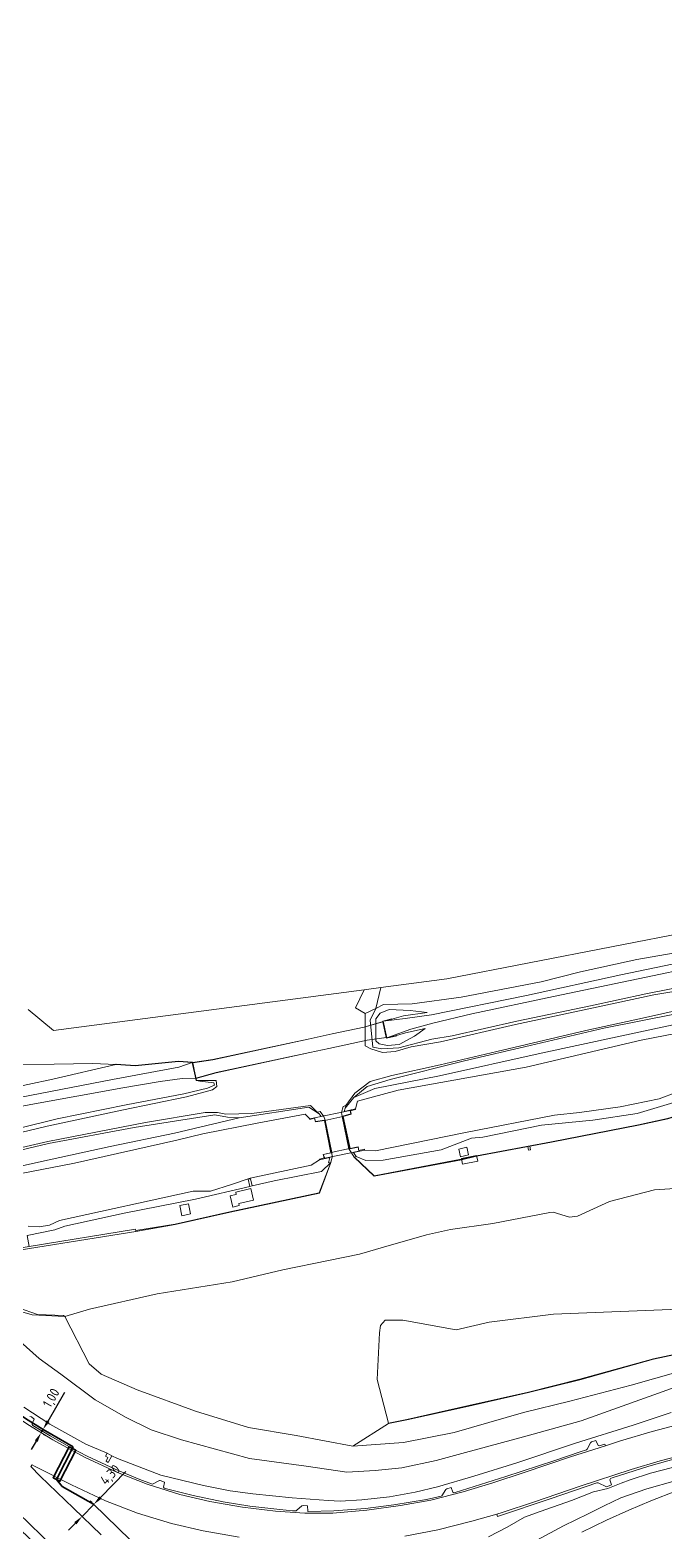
# Model space of a CAD drawing. Header units: metres. Extents: x 112942 to 118371, y 496117 to 499046.
# Drawn here: x 117711.8 to 117875.5, y 496791 to 497178.2 of the extents above; entities that cross this region are included whole.
import ezdxf

# ---------------------------------------------------------------- set-up
doc = ezdxf.new("R2010")
doc.units = ezdxf.units.M
for name, color, linetype, lineweight in [('B-WE-OG-TOPOKAART-G', 253, 'Continuous', 18), ('N-WE-KL-DATA_GLASVEZEL-G', 90, 'KL-GLASVEZEL-N', 35), ('N-WE-KL-DATA_GLASVEZEL-M', 7, 'Continuous', 18), ('N-WE-KL-DATA_GLASVEZEL_MANTELBUIS-G', 90, 'Continuous', 35)]:
    doc.layers.add(name, color=color, linetype=linetype, lineweight=lineweight)
doc.styles.add('ISO', font='isocp.shx')
doc.linetypes.add('KL-GLASVEZEL-N', pattern='A,4,-1,[101,NLCS.SHX,S=0.5,R=0,X=0,Y=0],-1,4,-1,["G",Standard,S=1,R=0,X=-0.25,Y=-0.5],-1.5', length=12.5)
doc.dimstyles.new('ISO', dxfattribs={"dimtxt": 2.5, "dimasz": 2.5, "dimexe": 1.25, "dimexo": 0.625, "dimtad": 1, "dimtxsty": 'ISO', "dimcen": 2.5, "dimadec": 0, "dimazin": 0, "dimtfac": 1, "dimtmove": 0, "dimatfit": 3, "dimfxl": 1, "dimarcsym": 0})

# ---------------------------------------------------------------- blocks, each defined once
blk = doc.blocks.new('*D7')
at = {"layer": 'Defpoints', "color": 0, "transparency": 16777216}
for p in [(117714.61, 496816.59, 7.6), (117715.12, 496817.46, 6.77), (117715.12, 496817.46)]:
    blk.add_point(p, dxfattribs=at)
at = {"layer": 'N-WE-KL-DATA_GLASVEZEL-M', "color": 0, "lineweight": -2, "transparency": 16777216}
for p, q in [((117716.39, 496819.61), (117720.76, 496827.05)), ((117714.61, 496816.59), (117715.12, 496817.46)), ((117715.15, 496816.28), (117715.69, 496815.96)), ((117715.66, 496817.14), (117716.2, 496816.82)), ((117713.35, 496814.44), (117712.08, 496812.29))]:
    blk.add_line(p, q, dxfattribs=at)
at = {"layer": 'N-WE-KL-DATA_GLASVEZEL-M', "color": 0, "transparency": 16777216}
for points in [[(117716.03, 496819.82), (117716.75, 496819.4), (117715.12, 496817.46)], [(117712.99, 496814.65), (117713.71, 496814.23), (117714.61, 496816.59)]]:
    blk.add_solid(points, dxfattribs=at)
at = {"layer": 'N-WE-KL-DATA_GLASVEZEL-M', "color": 0, "transparency": 16777216, "insert": (117717.43, 496825.45), "char_height": 2.5, "attachment_point": 5, "rotation": 59.5389, "style": 'ISO'}
blk.add_mtext('1,00', dxfattribs=at)
blk = doc.blocks.new('*D8')
at = {"layer": 'Defpoints', "color": 0, "transparency": 16777216}
for p in [(117728.19, 496798.13, 7.68), (117728.19, 496798.13), (117725.19, 496795.05, 7.65)]:
    blk.add_point(p, dxfattribs=at)
at = {"layer": 'N-WE-KL-DATA_GLASVEZEL-M', "color": 0, "lineweight": -2, "transparency": 16777216}
for p, q in [((117729.93, 496799.92), (117736.47, 496806.64)), ((117724.74, 496795.48), (117724.29, 496795.92)), ((117725.19, 496795.05), (117728.19, 496798.13)), ((117727.74, 496798.57), (117727.29, 496799)), ((117723.45, 496793.26), (117721.7, 496791.47))]:
    blk.add_line(p, q, dxfattribs=at)
at = {"layer": 'N-WE-KL-DATA_GLASVEZEL-M', "color": 0, "transparency": 16777216}
for points in [[(117729.63, 496800.21), (117730.23, 496799.63), (117728.19, 496798.13)], [(117723.15, 496793.55), (117723.74, 496792.97), (117725.19, 496795.05)]]:
    blk.add_solid(points, dxfattribs=at)
at = {"layer": 'N-WE-KL-DATA_GLASVEZEL-M', "color": 0, "transparency": 16777216, "insert": (117732.6, 496805.61), "char_height": 2.5, "attachment_point": 5, "rotation": 45.7731, "style": 'ISO'}
blk.add_mtext('4,30', dxfattribs=at)

msp = doc.modelspace()

# ---------------------------------------------------------------- linework, layer by layer
at = {"layer": 'B-WE-OG-TOPOKAART-G'}
for points, elevation in [([(117822.746, 496887.748), (117822.312, 496889.758), (117824.449, 496890.208), (117824.833, 496888.225), (117822.746, 496887.748)], -1.022), ([(117822.312, 496889.758), (117822.746, 496887.748), (117824.833, 496888.225), (117824.449, 496890.208), (117822.312, 496889.758)], -1.022), ([(117823.298, 496885.872), (117823.003, 496887.318), (117826.929, 496888.061), (117827.224, 496886.649), (117823.298, 496885.872)], -0.906), ([(117765.725, 496875.171), (117764.035, 496874.783), (117763.359, 496877.698), (117764.845, 496878.014), (117764.897, 496878.047), (117764.829, 496878.621), (117768.695, 496879.572), (117769.388, 496876.591), (117765.583, 496875.723), (117765.725, 496875.171)], -1.039), ([(117763.359, 496877.698), (117764.035, 496874.783), (117765.725, 496875.171), (117765.583, 496875.723), (117769.388, 496876.591), (117768.695, 496879.572), (117764.829, 496878.621), (117764.897, 496878.047), (117764.845, 496878.014), (117763.359, 496877.698)], -1.039), ([(117752.598, 496875.656), (117753.131, 496873.062), (117750.893, 496872.572), (117750.364, 496875.152), (117752.598, 496875.656)], -0.993), ([(117753.131, 496873.062), (117752.598, 496875.656), (117750.364, 496875.152), (117750.893, 496872.572), (117753.131, 496873.062)], -0.993)]:
    msp.add_lwpolyline(points, close=True, dxfattribs=dict(at, elevation=elevation))
for points in [[(117885.551, 496941.587, -1.115), (117868.23, 496938.573, -1.129), (117853.74, 496935.416, -1.129), (117843.561, 496932.843, -1.138), (117822.961, 496928.897, -1.077), (117810.345, 496927.2, -1.019), (117802.95, 496927.03, -1.066), (117800.955, 496925.952, -1.115), (117802.22, 496931.384, -1.34), (117819.26, 496933.622, -1.133), (117882.97, 496945.987, -1.081), (117885.551, 496941.587, -1.115)], [(117881.517, 496931.938, -1.051), (117870.594, 496929.77, -1.095), (117856.311, 496926.656, -1.095), (117837.304, 496922.702, -1.095), (117820.676, 496918.965, -1.089), (117815.431, 496918.102, -1.002), (117806.864, 496915.858, -1.039), (117802.478, 496915.595, -0.97), (117800.203, 496915.991, -0.967), (117799.486, 496923.01, -1.008), (117800.955, 496925.952, -1.115), (117802.95, 496927.03, -1.066), (117810.345, 496927.2, -1.019), (117822.961, 496928.897, -1.077), (117843.561, 496932.843, -1.138), (117853.74, 496935.416, -1.129), (117868.23, 496938.573, -1.129), (117885.551, 496941.587, -1.115)], [(117886.501, 496939.316, -1.19), (117864.173, 496934.622, -1.187), (117839.795, 496929.341, -1.073), (117815.304, 496924.389, -1.07), (117808.533, 496923.376, -0.737), (117802.837, 496922.68, 0.003), (117805.078, 496923.248, -0.219), (117808.103, 496924.126, -0.529), (117814.198, 496924.946, -0.958), (117809.802, 496925.501, -1.013), (117804.388, 496925.735, -1.042), (117802.022, 496924.787, -1.042), (117800.943, 496923.279, -1.042), (117800.98, 496917.67, -0.952), (117801.82, 496916.872, -0.952), (117803.956, 496916.459, -0.952), (117806.972, 496916.742, -0.996), (117810.949, 496918.843, -0.964), (117813.685, 496920.847, -0.915), (117808.613, 496919.668, -0.474), (117806.308, 496919.039, -0.323), (117803.759, 496918.438, -0.023), (117809.934, 496920.686, -0.71), (117815.685, 496922.212, -1.033), (117825.687, 496924.615, -1.107), (117846.759, 496929.05, -1.113), (117868.596, 496933.67, -1.177), (117885.013, 496937.043, -1.197)], [(117886.841, 496939.386, -1.19), (117887.88, 496937.614, -1.194), (117885.013, 496937.043, -1.197), (117868.596, 496933.67, -1.177), (117846.759, 496929.05, -1.113), (117825.687, 496924.615, -1.107), (117815.685, 496922.212, -1.033), (117809.934, 496920.686, -0.71), (117803.759, 496918.438, -0.023), (117802.837, 496922.68, 0.003), (117808.533, 496923.376, -0.737), (117815.304, 496924.389, -1.07), (117839.795, 496929.341, -1.073), (117864.173, 496934.622, -1.187), (117886.501, 496939.316, -1.19), (117886.841, 496939.386, -1.19)], [(117711.24, 496925.699, -1.34), (117717.78, 496920.291, -1.32), (117797.925, 496930.82, -1.341), (117795.681, 496926.164, -1.341), (117798.22, 496924.722, -1.341), (117798.177, 496916.327, -1.341), (117799.65, 496915.545, -1.341), (117802.643, 496914.659, -1.341), (117805.902, 496914.889, -1.341), (117810.092, 496916.082, -1.341), (117817.639, 496917.395, -1.341), (117836.947, 496921.826, -1.341), (117857.082, 496926.155, -1.341), (117872.666, 496929.469, -1.341), (117882.988, 496931.216, -1.341)], [(117800.955, 496925.952, -1.115), (117798.22, 496924.722, -1.341), (117795.681, 496926.164, -1.341), (117797.925, 496930.82, -1.341), (117802.22, 496931.384, -1.34), (117800.955, 496925.952, -1.115)], [(117882.988, 496931.216, -1.341), (117872.666, 496929.469, -1.341), (117857.082, 496926.155, -1.341), (117836.947, 496921.826, -1.341), (117817.639, 496917.395, -1.341), (117810.092, 496916.082, -1.341), (117805.902, 496914.889, -1.341), (117802.643, 496914.659, -1.341), (117799.65, 496915.545, -1.341), (117798.177, 496916.327, -1.341), (117798.22, 496924.722, -1.341), (117800.955, 496925.952, -1.115), (117799.486, 496923.01, -1.008), (117800.203, 496915.991, -0.967), (117802.478, 496915.595, -0.97), (117806.864, 496915.858, -1.039), (117815.431, 496918.102, -1.002), (117820.676, 496918.965, -1.089), (117837.304, 496922.702, -1.095), (117856.311, 496926.656, -1.095), (117870.594, 496929.77, -1.095), (117881.517, 496931.938, -1.051)], [(117893.081, 496928.746, -1.446), (117870.462, 496923.662, -1.446), (117855.07, 496920.279, -1.446), (117832.156, 496914.873, -1.446), (117817.519, 496911.482, -1.446), (117805.058, 496908.728, -1.446), (117799.51, 496907.139, -1.446), (117795.545, 496904.149, -1.446), (117793.246, 496900.939, -1.446), (117792.552, 496900.742, -1.446), (117792.125, 496899.159, -1.446), (117792.286, 496898.11, -1.446), (117794.015, 496889.797, -1.446), (117794.627, 496888.781, -1.446), (117795.362, 496887.666, -1.446), (117800.48, 496882.73, -1.446), (117823.016, 496887.004, -1.446), (117826.935, 496887.873, -1.446), (117846.263, 496891.508, -1.446), (117868.721, 496895.879, -1.446), (117876.222, 496897.51, -1.446)], [(117893.081, 496928.746, -1.446), (117893.355, 496928.278, -1.01), (117877.997, 496924.518, -1.01), (117859.728, 496920.895, -1.01), (117840.769, 496916.41, -0.996), (117823.823, 496912.459, -0.947), (117804.669, 496907.701, -0.883), (117798.744, 496905.861, -0.581), (117795.233, 496903.006, -0.448), (117793.002, 496900.298, -0.729), (117793.246, 496900.939, -1.446), (117795.545, 496904.149, -1.446), (117799.51, 496907.139, -1.446), (117805.058, 496908.728, -1.446), (117817.519, 496911.482, -1.446), (117832.156, 496914.873, -1.446), (117855.07, 496920.279, -1.446), (117870.462, 496923.662, -1.446), (117893.081, 496928.746, -1.446)], [(117893.355, 496928.278, -1.01), (117895.01, 496925.457, -1.16), (117873.579, 496920.938, -1.203), (117843.626, 496914.502, -1.24), (117817.401, 496908.589, -1.22), (117800.687, 496905.327, -0.628), (117795.233, 496903.006, -0.448), (117798.744, 496905.861, -0.581), (117804.669, 496907.701, -0.883), (117823.823, 496912.459, -0.947), (117840.769, 496916.41, -0.996), (117859.728, 496920.895, -1.01), (117877.997, 496924.518, -1.01), (117893.355, 496928.278, -1.01)], [(117895.01, 496925.457, -1.16), (117896.419, 496923.055, 0.263), (117869.372, 496917.823, 0.303), (117839.757, 496910.823, 0.273), (117806.703, 496904.924, 0.22), (117796.179, 496902.054, 0.243), (117795.673, 496900.134, 0.527), (117792.777, 496899.426, -0.309), (117793.002, 496900.298, -0.729), (117795.233, 496903.006, -0.448), (117800.687, 496905.327, -0.628), (117817.401, 496908.589, -1.22), (117843.626, 496914.502, -1.24), (117873.579, 496920.938, -1.203), (117895.01, 496925.457, -1.16)], [(117806.308, 496919.039, -0.323), (117808.613, 496919.668, -0.474), (117813.685, 496920.847, -0.915), (117810.949, 496918.843, -0.964), (117806.972, 496916.742, -0.996), (117803.956, 496916.459, -0.952), (117801.82, 496916.872, -0.952), (117800.98, 496917.67, -0.952), (117800.943, 496923.279, -1.042), (117802.022, 496924.787, -1.042), (117804.388, 496925.735, -1.042), (117809.802, 496925.501, -1.013), (117814.198, 496924.946, -0.958), (117808.103, 496924.126, -0.529), (117805.078, 496923.248, -0.219), (117805.054, 496923.345, -0.41), (117802.719, 496922.753, -0.462), (117803.683, 496918.317, -0.462), (117806.331, 496918.941, -0.413), (117806.308, 496919.039, -0.323)], [(117806.308, 496919.039, -0.323), (117806.331, 496918.941, -0.413), (117803.683, 496918.317, -0.462), (117802.719, 496922.753, -0.462), (117805.054, 496923.345, -0.41), (117805.078, 496923.248, -0.219), (117802.837, 496922.68, 0.003), (117803.759, 496918.438, -0.023), (117806.308, 496919.039, -0.323)], [(117783.454, 496918.088, 0.713), (117789.707, 496919.457, 0.69), (117797.931, 496921.18, 0.267), (117802.8, 496922.617, 0.003), (117803.699, 496918.48, -0.023), (117798.719, 496917.775, 0.29), (117788.802, 496915.638, 0.813), (117783.943, 496914.623, 0.83), (117759.751, 496909.4, -0.457), (117754.528, 496907.925, -0.833), (117753.671, 496912.027, -0.747), (117758.919, 496912.82, -0.44), (117783.454, 496918.088, 0.713)], [(117753.724, 496911.99, -0.747), (117758.928, 496912.771, -0.44), (117783.464, 496918.039, 0.713), (117789.718, 496919.408, 0.69), (117797.943, 496921.132, 0.267), (117802.767, 496922.563, 0.003), (117803.647, 496918.516, -0.023), (117798.71, 496917.824, 0.29), (117788.791, 496915.687, 0.813), (117783.932, 496914.672, 0.83), (117759.739, 496909.448, -0.457), (117754.561, 496907.979, -0.833), (117753.724, 496911.99, -0.747)], [(117878.621, 496904.369, 0.127), (117873.983, 496902.714, 0.137), (117863.977, 496900.652, 0.343), (117853.476, 496899.131, 0.353), (117847.02, 496898.52, 0.08), (117824.094, 496893.979, 0.127), (117800.851, 496889.271, 0.422), (117798.055, 496889.496, 0.518), (117797.994, 496889.678, 0.547), (117796.575, 496889.368, 0.727), (117796.391, 496890.301, 0.727), (117794.291, 496889.873, 0.84), (117792.493, 496898.169, 0.84), (117794.548, 496898.763, 0.634), (117794.37, 496899.573, 0.596), (117795.735, 496899.96, 0.559), (117795.705, 496900.043, 0.561), (117795.673, 496900.134, 0.527), (117796.179, 496902.054, 0.243), (117806.703, 496904.924, 0.22), (117839.757, 496910.823, 0.273), (117869.372, 496917.823, 0.303), (117896.419, 496923.055, 0.263)], [(117698.589, 496891.467, -1.446), (117716.156, 496895.608, -1.446), (117735.412, 496899.801, -1.446), (117752.154, 496903.238, -1.446), (117758.848, 496904.983, -1.446), (117759.97, 496905.832, -1.446), (117759.723, 496907.455, -1.446), (117754.696, 496907.414, -1.446), (117754.588, 496907.883, -1.446), (117753.694, 496912.163, -1.446), (117750.087, 496912.443, -1.446), (117738.855, 496911.307, -1.446), (117733.953, 496911.663, -1.427), (117733.921, 496911.565, -1.225), (117727.92, 496911.825, -1.347), (117698.018, 496911.251, -1.343)], [(117698.018, 496911.251, -1.343), (117727.92, 496911.825, -1.347), (117733.921, 496911.565, -1.225), (117717.605, 496907.723, -1.251), (117698.237, 496903.668, -1.227), (117698.018, 496911.251, -1.343)], [(117698.237, 496903.668, -1.227), (117717.605, 496907.723, -1.251), (117733.921, 496911.565, -1.225), (117738.856, 496911.206, -1.092), (117750.089, 496912.343, -1.031), (117753.611, 496912.069, -0.747), (117750.168, 496910.831, -1.123), (117733.015, 496907.692, -1.22), (117709.495, 496903.131, -1.22), (117698.311, 496901.104, -1.225), (117698.237, 496903.668, -1.227)], [(117698.311, 496901.104, -1.225), (117709.495, 496903.131, -1.22), (117733.015, 496907.692, -1.22), (117750.168, 496910.831, -1.123), (117753.611, 496912.069, -0.747), (117754.49, 496907.862, -0.833), (117750.982, 496907.927, -1.047), (117745.322, 496907.128, -1.22), (117735.655, 496905.509, -1.24), (117711.923, 496901.216, -1.353), (117698.381, 496898.687, -1.279), (117698.311, 496901.104, -1.225)], [(117750.089, 496912.343, -1.031), (117738.856, 496911.206, -1.092), (117733.921, 496911.565, -1.225), (117733.953, 496911.663, -1.427), (117738.855, 496911.307, -1.446), (117750.087, 496912.443, -1.446), (117750.089, 496912.343, -1.031)], [(117750.089, 496912.343, -1.031), (117750.087, 496912.443, -1.446), (117753.694, 496912.163, -1.446), (117754.588, 496907.883, -1.446), (117754.696, 496907.414, -1.446), (117754.599, 496907.392, -1.051), (117754.49, 496907.862, -0.833), (117753.611, 496912.069, -0.747), (117750.089, 496912.343, -1.031)], [(117698.381, 496898.687, -1.279), (117711.923, 496901.216, -1.353), (117735.655, 496905.509, -1.24), (117745.322, 496907.128, -1.22), (117750.982, 496907.927, -1.047), (117754.49, 496907.862, -0.833), (117754.599, 496907.392, -1.051), (117755.589, 496907.23, -1.01), (117759.188, 496906.859, -1.034), (117759.339, 496906.221, -1.071), (117757.538, 496905.416, -1.071), (117751.423, 496903.981, -1.196), (117736.568, 496901.115, -1.205), (117718.785, 496897.547, -1.173), (117698.557, 496892.587, -1.074), (117698.381, 496898.687, -1.279)], [(117698.557, 496892.587, -1.074), (117718.785, 496897.547, -1.173), (117736.568, 496901.115, -1.205), (117751.423, 496903.981, -1.196), (117757.538, 496905.416, -1.071), (117759.339, 496906.221, -1.071), (117759.188, 496906.859, -1.034), (117755.589, 496907.23, -1.01), (117754.599, 496907.392, -1.051), (117754.696, 496907.414, -1.446), (117759.723, 496907.455, -1.446), (117759.97, 496905.832, -1.446), (117758.848, 496904.983, -1.446), (117752.154, 496903.238, -1.446), (117735.412, 496899.801, -1.446), (117716.156, 496895.608, -1.446), (117698.589, 496891.467, -1.446), (117698.557, 496892.587, -1.074)], [(117877.781, 496901.716, -0.913), (117868.33, 496898.944, -0.863), (117856.95, 496897.163, -0.987), (117843.686, 496895.896, -0.94), (117828.504, 496892.786, -0.854), (117825.592, 496892.572, -0.984), (117817.813, 496889.573, -0.952), (117802.837, 496886.892, -0.868), (117798.393, 496886.783, -0.834), (117795.895, 496887.813, -0.761), (117795.2, 496888.883, 0.211), (117798.055, 496889.496, 0.518), (117800.851, 496889.271, 0.422), (117824.094, 496893.979, 0.127), (117847.02, 496898.52, 0.08), (117853.476, 496899.131, 0.353), (117863.977, 496900.652, 0.343), (117873.983, 496902.714, 0.137), (117878.621, 496904.369, 0.127)], [(117905.967, 496906.809, -1.093), (117905.983, 496906.711, -1.446), (117886.856, 496900.807, -1.446), (117876.222, 496897.51, -1.446), (117868.721, 496895.879, -1.446), (117846.263, 496891.508, -1.446), (117826.935, 496887.873, -1.446), (117823.016, 496887.004, -1.446), (117800.48, 496882.73, -1.446), (117795.362, 496887.666, -1.446), (117795.405, 496887.676, -0.999), (117800.512, 496882.838, -1.24), (117822.996, 496887.102, -1.117), (117826.915, 496887.971, -1.117), (117846.245, 496891.606, -1.087), (117868.701, 496895.977, -1.083), (117876.196, 496897.606, -1.093), (117886.826, 496900.903, -1.093), (117905.967, 496906.809, -1.093)], [(117698.699, 496887.697, -1.446), (117716.383, 496891.685, -1.446), (117741.536, 496896.593, -1.446), (117756.901, 496899.177, -1.446), (117760.118, 496899.184, -1.446), (117762.246, 496898.721, -1.446), (117768.97, 496898.89, -1.446), (117784.081, 496900.978, -1.446), (117785.804, 496899.222, -1.446), (117786.344, 496898.793, -0.97), (117783.638, 496900.506, -0.97), (117765.665, 496897.8, -0.97), (117762.708, 496897.994, -0.97), (117759.398, 496898.583, -1.013), (117738.634, 496895.306, -0.979), (117716.524, 496891.159, -0.981), (117698.719, 496886.994, -1.074), (117698.699, 496887.697, -1.446)], [(117711.622, 496864.076, -1.446), (117739.05, 496868.497, -1.446), (117749.184, 496870.284, -1.446), (117763.347, 496873.437, -1.446), (117786.41, 496878.397, -1.446), (117789.352, 496886.309, -1.446), (117789.678, 496887.761, -1.446), (117789.603, 496888.866, -1.446), (117787.852, 496897.174, -1.446), (117787.529, 496898.158, -1.446), (117786.558, 496899.417, -1.446), (117785.804, 496899.222, -1.446), (117784.081, 496900.978, -1.446), (117768.97, 496898.89, -1.446), (117762.246, 496898.721, -1.446), (117760.118, 496899.184, -1.446), (117756.901, 496899.177, -1.446), (117741.536, 496896.593, -1.446), (117716.383, 496891.685, -1.446), (117698.699, 496887.697, -1.446)], [(117698.835, 496883.003, -1.22), (117714.725, 496886.578, -1.247), (117732.451, 496890.397, -1.24), (117749.023, 496893.838, -1.22), (117765.665, 496897.8, -0.97), (117783.638, 496900.506, -0.97), (117786.344, 496898.793, -0.97), (117786.858, 496898.171, -0.906), (117783.908, 496897.531, 0.608), (117782.721, 496898.757, 0.38), (117770.357, 496896.414, 0.293), (117756.334, 496893.699, 0.19), (117749.582, 496892.055, 0.153), (117723.242, 496886.101, 0.217), (117706.372, 496882.857, 0.19), (117698.882, 496881.357, 0.188), (117698.835, 496883.003, -1.22)], [(117793.246, 496900.939, -1.446), (117793.002, 496900.298, -0.729), (117792.777, 496899.426, -0.309), (117795.673, 496900.134, 0.527), (117795.705, 496900.043, 0.561), (117795.735, 496899.96, 0.559), (117794.37, 496899.573, 0.596), (117794.548, 496898.763, 0.634), (117792.493, 496898.169, 0.84), (117794.291, 496889.873, 0.84), (117796.391, 496890.301, 0.727), (117796.575, 496889.368, 0.727), (117797.994, 496889.678, 0.547), (117798.055, 496889.496, 0.518), (117795.2, 496888.883, 0.211), (117795.895, 496887.813, -0.761), (117795.405, 496887.676, -0.999), (117795.362, 496887.666, -1.446), (117794.627, 496888.781, -1.446), (117794.015, 496889.797, -1.446), (117792.286, 496898.11, -1.446), (117792.125, 496899.159, -1.446), (117792.552, 496900.742, -1.446), (117793.246, 496900.939, -1.446)], [(117846.245, 496891.606, -1.087), (117826.915, 496887.971, -1.117), (117822.996, 496887.102, -1.117), (117800.512, 496882.838, -1.24), (117795.405, 496887.676, -0.999), (117795.895, 496887.813, -0.761), (117798.393, 496886.783, -0.834), (117802.837, 496886.892, -0.868), (117817.813, 496889.573, -0.952), (117825.592, 496892.572, -0.984), (117828.504, 496892.786, -0.854), (117843.686, 496895.896, -0.94), (117856.95, 496897.163, -0.987), (117868.33, 496898.944, -0.863), (117877.781, 496901.716, -0.913)], [(117698.719, 496886.994, -1.074), (117716.524, 496891.159, -0.981), (117738.634, 496895.306, -0.979), (117759.398, 496898.583, -1.013), (117762.708, 496897.994, -0.97), (117765.665, 496897.8, -0.97), (117749.023, 496893.838, -1.22), (117732.451, 496890.397, -1.24), (117714.725, 496886.578, -1.247), (117698.835, 496883.003, -1.22), (117698.719, 496886.994, -1.074)], [(117706.372, 496882.857, 0.19), (117723.242, 496886.101, 0.217), (117749.582, 496892.055, 0.153), (117756.334, 496893.699, 0.19), (117770.357, 496896.414, 0.293), (117782.721, 496898.757, 0.38), (117783.908, 496897.531, 0.608), (117783.892, 496897.363, 0.617), (117785.138, 496897.667, 0.666), (117785.385, 496896.8, 0.657), (117787.672, 496897.106, 0.808), (117789.35, 496888.803, 0.855), (117787.329, 496888.366, 0.773), (117787.585, 496887.454, 0.733), (117786.422, 496887.141, 0.565), (117786.438, 496886.961, 0.565), (117784.302, 496885.614, 0.287), (117768.509, 496882.232, 0.147), (117763.688, 496880.625, 0.147), (117758.315, 496878.914, 0.113), (117753.792, 496878.894, 0.29), (117719.389, 496871.304, 0.297), (117716.739, 496870.159, 0.297), (117714.11, 496869.659, 0.297), (117711.288, 496869.843, 0.307)], [(117786.344, 496898.793, -0.97), (117785.804, 496899.222, -1.446), (117786.558, 496899.417, -1.446), (117787.529, 496898.158, -1.446), (117787.852, 496897.174, -1.446), (117789.603, 496888.866, -1.446), (117789.678, 496887.761, -1.446), (117789.352, 496886.309, -1.446), (117789.316, 496886.304, -0.979), (117788.772, 496886.236, -0.622), (117789.076, 496887.591, -0.184), (117786.438, 496886.961, 0.565), (117786.422, 496887.141, 0.565), (117787.585, 496887.454, 0.733), (117787.329, 496888.366, 0.773), (117789.35, 496888.803, 0.855), (117787.672, 496897.106, 0.808), (117785.385, 496896.8, 0.657), (117785.138, 496897.667, 0.666), (117783.892, 496897.363, 0.617), (117783.908, 496897.531, 0.608), (117786.858, 496898.171, -0.906), (117786.344, 496898.793, -0.97)], [(117785.421, 496896.855, 0.657), (117785.166, 496897.752, 0.54), (117794.314, 496899.682, 0.597), (117794.49, 496898.798, 0.634), (117792.434, 496898.204, 0.84), (117794.253, 496889.814, 0.84), (117796.35, 496890.242, 0.727), (117796.522, 496889.231, 0.633), (117787.751, 496887.381, 0.76), (117787.396, 496888.329, 0.773), (117789.409, 496888.765, 0.855), (117787.712, 496897.162, 0.808), (117785.421, 496896.855, 0.657)], [(117794.193, 496889.852, 0.84), (117789.448, 496888.823, 0.855), (117787.77, 496897.126, 0.808), (117792.395, 496898.148, 0.84), (117794.193, 496889.852, 0.84)], [(117876.196, 496897.606, -1.093), (117868.701, 496895.977, -1.083), (117846.245, 496891.606, -1.087)], [(117840.698, 496890.464, -0.967), (117840.861, 496889.544, -0.938), (117840.304, 496889.426, -0.938), (117840.141, 496890.389, -0.952), (117840.698, 496890.464, -0.967)], [(117711.288, 496869.843, 0.307), (117714.11, 496869.659, 0.297), (117716.739, 496870.159, 0.297), (117719.389, 496871.304, 0.297), (117753.792, 496878.894, 0.29), (117758.315, 496878.914, 0.113), (117763.688, 496880.625, 0.147), (117768.509, 496882.232, 0.147), (117784.302, 496885.614, 0.287), (117786.438, 496886.961, 0.565), (117789.076, 496887.591, -0.184), (117788.772, 496886.236, -0.622), (117789.316, 496886.304, -0.979), (117786.896, 496883.997, -0.909), (117774.723, 496881.566, -1.073), (117769.066, 496880.244, -1.04), (117768.592, 496882.096, 0.13), (117767.983, 496881.94, 0.13), (117768.458, 496880.088, -1.037), (117754.465, 496876.791, -1.167), (117736.072, 496873.219, -1.117), (117720.695, 496869.856, -1.08), (117718.179, 496868.906, -1.03), (117710.987, 496867.453, -0.909)], [(117789.316, 496886.304, -0.979), (117786.336, 496878.484, -1.083), (117763.326, 496873.535, -1.15), (117749.165, 496870.382, -1.15), (117739.01, 496868.748, -0.952), (117738.958, 496869.07, -1.008), (117711.529, 496864.649, -0.915), (117710.987, 496867.453, -0.909), (117718.179, 496868.906, -1.03), (117720.695, 496869.856, -1.08), (117736.072, 496873.219, -1.117), (117754.465, 496876.791, -1.167), (117768.458, 496880.088, -1.037), (117769.066, 496880.244, -1.04), (117774.723, 496881.566, -1.073), (117786.896, 496883.997, -0.909), (117789.316, 496886.304, -0.979)], [(117789.316, 496886.304, -0.979), (117789.352, 496886.309, -1.446), (117786.41, 496878.397, -1.446), (117763.347, 496873.437, -1.446), (117749.184, 496870.284, -1.446), (117739.05, 496868.497, -1.446), (117739.01, 496868.748, -0.952), (117749.165, 496870.382, -1.15), (117763.326, 496873.535, -1.15), (117786.336, 496878.484, -1.083), (117789.316, 496886.304, -0.979)], [(117769.066, 496880.244, -1.04), (117768.458, 496880.088, -1.037), (117767.983, 496881.94, 0.13), (117768.592, 496882.096, 0.13), (117769.066, 496880.244, -1.04)], [(117880.693, 496879.726, -1.128), (117872.849, 496879.192, -1.128), (117861.201, 496876.225, -1.128), (117852.974, 496872.411, -1.128), (117850.866, 496872.182, -1.128), (117846.678, 496873.471, -1.128), (117845.84, 496873.372, -1.128), (117831.094, 496870.571, -1.128), (117820.205, 496869.01, -1.128), (117814.024, 496867.611, -1.128), (117802.921, 496864.428, -1.128), (117796.725, 496862.626, -1.128), (117788.716, 496861.034, -1.128), (117776.92, 496858.573, -1.128), (117763.85, 496855.535, -1.128), (117744.547, 496852.427, -1.128), (117727.089, 496848.431, -1.128), (117720.703, 496846.547, -1.128), (117720.348, 496846.826, -1.446), (117713.656, 496847.096, -1.446), (117708.801, 496848.8, -1.446)], [(117879.077, 496848.5, -1.291), (117846.758, 496847.219, -1.291), (117830.196, 496845.104, -1.291), (117821.623, 496843.113, -1.29), (117807.92, 496845.672, -1.29), (117803.334, 496845.65, -1.29), (117802.113, 496844.269, -1.29), (117801.878, 496842.367, -1.29), (117801.315, 496830.347, -1.29), (117804.212, 496819.094, -1.291), (117804.23, 496818.996, -0.876), (117794.977, 496813.182, 0.349), (117780.413, 496815.938, 0.455), (117768.125, 496817.981, 0.776), (117754.445, 496822.181, 0.695), (117739.392, 496827.675, 0.494), (117730.137, 496831.676, 0.566), (117726.987, 496834.365, 0.287), (117720.703, 496846.547, -1.128), (117727.089, 496848.431, -1.128), (117744.547, 496852.427, -1.128), (117763.85, 496855.535, -1.128), (117776.92, 496858.573, -1.128), (117788.716, 496861.034, -1.128), (117796.725, 496862.626, -1.128), (117802.921, 496864.428, -1.128), (117814.024, 496867.611, -1.128), (117820.205, 496869.01, -1.128), (117831.094, 496870.571, -1.128), (117845.84, 496873.372, -1.128), (117846.678, 496873.471, -1.128), (117850.866, 496872.182, -1.128), (117852.974, 496872.411, -1.128), (117861.201, 496876.225, -1.128), (117872.849, 496879.192, -1.128), (117880.693, 496879.726, -1.128)], [(117711.529, 496864.649, -0.915), (117738.958, 496869.07, -1.008), (117739.01, 496868.748, -0.952), (117739.05, 496868.497, -1.446), (117711.622, 496864.076, -1.446), (117699.439, 496862.1, -1.446), (117699.346, 496862.673, -0.894), (117711.529, 496864.649, -0.915)], [(117720.703, 496846.547, -1.128), (117712.295, 496847.021, -0.752), (117708.398, 496848.105, -0.648), (117708.097, 496848.955, -0.575), (117708.801, 496848.8, -1.446), (117713.656, 496847.096, -1.446), (117720.348, 496846.826, -1.446), (117720.703, 496846.547, -1.128)], [(117708.398, 496848.105, -0.648), (117712.295, 496847.021, -0.752), (117720.703, 496846.547, -1.128), (117726.987, 496834.365, 0.287), (117730.137, 496831.676, 0.566), (117739.392, 496827.675, 0.494), (117754.445, 496822.181, 0.695), (117768.125, 496817.981, 0.776), (117780.413, 496815.938, 0.455), (117794.977, 496813.182, 0.349), (117808.092, 496814.083, 0.031), (117821.125, 496816.633, -0.094), (117839.024, 496821.855, -0.337), (117850.987, 496824.722, -0.352), (117866.773, 496828.907, -0.244), (117878.35, 496832.137, -0.268)], [(117878.224, 496836.903, -1.291), (117872.57, 496835.689, -1.291), (117853.571, 496830.384, -1.291), (117840.331, 496827.081, -1.291), (117824.927, 496823.591, -1.291), (117808.927, 496819.997, -1.291), (117804.212, 496819.094, -1.291), (117801.315, 496830.347, -1.29), (117801.878, 496842.367, -1.29), (117802.113, 496844.269, -1.29), (117803.334, 496845.65, -1.29), (117807.92, 496845.672, -1.29), (117821.623, 496843.113, -1.29), (117830.196, 496845.104, -1.291), (117846.758, 496847.219, -1.291), (117879.077, 496848.5, -1.291)], [(117705.167, 496843.715, -0.102), (117714.069, 496835.787, 0.977), (117719.74, 496831.688, 1.478), (117728.578, 496825.068, 1.694), (117736.521, 496820.506, 1.733), (117742.981, 496817.376, 1.736), (117750.85, 496814.804, 1.736), (117759.579, 496812.41, 1.688), (117768.361, 496809.939, 1.652), (117782.996, 496807.95, 1.363), (117793.507, 496806.444, 1.147), (117800.759, 496806.885, 0.952), (117807.654, 496807.576, 0.907), (117816.49, 496809.468, 0.907), (117823.17, 496811.234, 0.769), (117839.953, 496815.851, 0.703), (117853.89, 496819.718, 0.643), (117879.639, 496828.84, 0.169)], [(117879.639, 496828.84, 0.169), (117853.89, 496819.718, 0.643), (117839.953, 496815.851, 0.703), (117823.17, 496811.234, 0.769), (117816.49, 496809.468, 0.907), (117807.654, 496807.576, 0.907), (117800.759, 496806.885, 0.952), (117793.507, 496806.444, 1.147), (117782.996, 496807.95, 1.363), (117768.361, 496809.939, 1.652), (117759.579, 496812.41, 1.688), (117750.85, 496814.804, 1.736), (117742.981, 496817.376, 1.736), (117736.521, 496820.506, 1.733), (117728.578, 496825.068, 1.694), (117719.74, 496831.688, 1.478), (117714.069, 496835.787, 0.977), (117705.167, 496843.715, -0.102)], [(117878.35, 496832.137, -0.268), (117866.773, 496828.907, -0.244), (117850.987, 496824.722, -0.352), (117839.024, 496821.855, -0.337), (117821.125, 496816.633, -0.094), (117808.092, 496814.083, 0.031), (117794.977, 496813.182, 0.349), (117804.23, 496818.996, -0.876), (117808.947, 496819.899, -0.919), (117824.949, 496823.493, -1.042), (117840.355, 496826.983, -0.898), (117853.597, 496830.288, -0.985), (117872.594, 496835.591, -0.958), (117878.242, 496836.805, -0.946)], [(117878.242, 496836.805, -0.946), (117872.594, 496835.591, -0.958), (117853.597, 496830.288, -0.985), (117840.355, 496826.983, -0.898), (117824.949, 496823.493, -1.042), (117808.947, 496819.899, -0.919), (117804.23, 496818.996, -0.876), (117804.212, 496819.094, -1.291), (117808.927, 496819.997, -1.291), (117824.927, 496823.591, -1.291), (117840.331, 496827.081, -1.291), (117853.571, 496830.384, -1.291), (117872.57, 496835.689, -1.291), (117878.224, 496836.903, -1.291)], [(117717.762, 496787.224, 7.392), (117708.694, 496795.919, 7.385), (117701.145, 496803.113, 7.384), (117701.119, 496804.032, 7.417), (117700.979, 496808.849, 7.507), (117700.837, 496813.756, 7.62), (117700.818, 496814.422, 7.631), (117700.763, 496816.341, 7.665), (117700.745, 496816.952, 7.661), (117700.599, 496822.009, 7.688), (117700.462, 496826.731, 7.727), (117706.162, 496822.205, 7.638), (117711.191, 496818.745, 7.537), (117717.628, 496814.741, 7.434), (117725.778, 496810.338, 7.283)], [(117877.129, 496821.813, 2.308), (117867.335, 496818.585, 2.53), (117852.478, 496813.883, 3.1), (117837.286, 496808.824, 3.574), (117826.198, 496805.379, 4), (117816.869, 496802.655, 4.273), (117811.074, 496801.266, 4.516), (117804.438, 496800.098, 4.768), (117797.296, 496799.345, 5.023), (117791.706, 496798.972, 5.29), (117788.684, 496799.148, 5.44), (117779.357, 496799.865, 5.77), (117769.246, 496800.871, 6.187), (117763.405, 496801.599, 6.434), (117756.455, 496802.971, 6.647), (117745.453, 496805.635, 6.929), (117734.277, 496809.98, 7.247), (117732.867, 496810.67, 7.346), (117731.652, 496811.321, 7.244), (117726.116, 496813.668, 7.463), (117716.828, 496818.798, 7.553), (117710.189, 496823.18, 7.643)], [(117710.189, 496823.18, 7.643), (117716.828, 496818.798, 7.553), (117726.116, 496813.668, 7.463), (117731.652, 496811.321, 7.244)], [(117860.144, 496813.262, 2.785), (117851.176, 496810.373, 3.048), (117839.205, 496806.397, 3.478), (117831.131, 496803.693, 3.772), (117823.472, 496801.353, 4.039), (117815.132, 496799.218, 4.314), (117807.281, 496797.827, 4.612), (117798.612, 496796.655, 4.995), (117789.874, 496795.904, 5.366), (117782.672, 496795.844, 5.672), (117775.06, 496796.378, 5.956), (117766.538, 496797.413, 6.28), (117758.117, 496798.898, 6.503), (117750.398, 496800.697, 6.707), (117742.004, 496803.384, 6.917), (117734.314, 496806.359, 7.106), (117725.778, 496810.338, 7.283), (117717.628, 496814.741, 7.434), (117711.191, 496818.745, 7.537)], [(117881.644, 496819.411, 2.285), (117872.255, 496816.955, 2.48), (117864.018, 496814.51, 2.671), (117860.144, 496813.262, 2.785), (117859.987, 496813.689, 2.908), (117858.575, 496813.233, 2.908), (117858.272, 496813.298, 2.905), (117857.664, 496814.613, 2.917), (117856.606, 496814.261, 2.974), (117856.323, 496814.014, 2.983), (117855.445, 496812.383, 3.016), (117855.27, 496812.222, 3.016), (117853.675, 496811.645, 3.082), (117847.078, 496809.47, 3.289), (117834.496, 496805.304, 3.7), (117821.39, 496801.186, 4.201), (117821.042, 496801.156, 4.183), (117820.768, 496801.3, 4.177), (117820.377, 496802.513, 4.171), (117819.219, 496802.188, 4.21), (117818.998, 496801.988, 4.21), (117817.976, 496800.337, 4.294), (117817.806, 496800.257, 4.315), (117814.04, 496799.426, 4.447), (117805.578, 496798.009, 4.759), (117798.272, 496797.056, 5.047), (117790.097, 496796.463, 5.398), (117783.515, 496796.344, 5.707), (117783.401, 496796.424, 5.704), (117783.295, 496797.745, 5.719), (117782.243, 496797.818, 5.764), (117781.866, 496797.806, 5.764), (117780.605, 496796.649, 5.806), (117780.363, 496796.488, 5.851), (117779.414, 496796.489, 5.927), (117776.155, 496796.811, 6.041), (117768.472, 496797.656, 6.314), (117761.537, 496798.821, 6.542), (117753.819, 496800.427, 6.728), (117746.601, 496802.2, 6.908), (117746.364, 496802.34, 6.908), (117746.186, 496802.534, 6.914), (117746.445, 496803.754, 6.908), (117746.42, 496803.875, 6.884), (117745.3, 496804.3, 6.917), (117745.113, 496804.303, 6.923), (117743.351, 496803.373, 6.959), (117743.116, 496803.406, 6.986), (117740.094, 496804.541, 7.13), (117733.755, 496807.186, 7.28), (117726.532, 496810.546, 7.421), (117722.574, 496812.649, 7.49), (117716.951, 496815.845, 7.586), (117712.502, 496818.504, 7.661), (117712.289, 496818.769, 7.664), (117712.279, 496819.02, 7.664), (117712.828, 496820.115, 7.589), (117712.134, 496820.682, 7.61), (117711.707, 496820.809, 7.622)], [(117711.707, 496820.809, 7.622), (117712.134, 496820.682, 7.61), (117712.828, 496820.115, 7.589), (117712.279, 496819.02, 7.664), (117712.289, 496818.769, 7.664), (117712.502, 496818.504, 7.661), (117716.951, 496815.845, 7.586), (117722.574, 496812.649, 7.49), (117726.532, 496810.546, 7.421), (117733.755, 496807.186, 7.28), (117740.094, 496804.541, 7.13), (117743.116, 496803.406, 6.986), (117743.351, 496803.373, 6.959), (117745.113, 496804.303, 6.923), (117745.3, 496804.3, 6.917), (117746.42, 496803.875, 6.884), (117746.445, 496803.754, 6.908), (117746.186, 496802.534, 6.914), (117746.364, 496802.34, 6.908), (117746.601, 496802.2, 6.908), (117753.819, 496800.427, 6.728), (117761.537, 496798.821, 6.542), (117768.472, 496797.656, 6.314), (117776.155, 496796.811, 6.041), (117779.414, 496796.489, 5.927), (117780.363, 496796.488, 5.851), (117780.605, 496796.649, 5.806), (117781.866, 496797.806, 5.764), (117782.243, 496797.818, 5.764), (117783.295, 496797.745, 5.719), (117783.401, 496796.424, 5.704), (117783.515, 496796.344, 5.707), (117790.097, 496796.463, 5.398), (117798.272, 496797.056, 5.047), (117805.578, 496798.009, 4.759), (117814.04, 496799.426, 4.447), (117817.806, 496800.257, 4.315), (117817.976, 496800.337, 4.294), (117818.998, 496801.988, 4.21), (117819.219, 496802.188, 4.21), (117820.377, 496802.513, 4.171), (117820.768, 496801.3, 4.177), (117821.042, 496801.156, 4.183), (117821.39, 496801.186, 4.201), (117834.496, 496805.304, 3.7), (117847.078, 496809.47, 3.289), (117853.675, 496811.645, 3.082), (117855.27, 496812.222, 3.016), (117855.445, 496812.383, 3.016), (117856.323, 496814.014, 2.983), (117856.606, 496814.261, 2.974), (117857.664, 496814.613, 2.917), (117858.272, 496813.298, 2.905), (117858.575, 496813.233, 2.908), (117859.987, 496813.689, 2.908), (117860.144, 496813.262, 2.785)], [(117725.778, 496810.338, 7.283), (117734.314, 496806.359, 7.106), (117742.004, 496803.384, 6.917), (117750.398, 496800.697, 6.707), (117758.117, 496798.898, 6.503), (117766.538, 496797.413, 6.28), (117775.06, 496796.378, 5.956), (117782.672, 496795.844, 5.672), (117789.874, 496795.904, 5.366), (117798.612, 496796.655, 4.995), (117807.281, 496797.827, 4.612), (117815.132, 496799.218, 4.314), (117823.472, 496801.353, 4.039), (117831.131, 496803.693, 3.772), (117839.205, 496806.397, 3.478), (117851.176, 496810.373, 3.048), (117860.144, 496813.262, 2.785), (117864.018, 496814.51, 2.671), (117872.255, 496816.955, 2.48), (117881.644, 496819.411, 2.285)], [(117731.652, 496811.321, 7.244), (117731.207, 496810.564, 7.301), (117731.849, 496810.266, 7.367), (117731.371, 496809.291, 7.322), (117731.947, 496808.958, 7.409), (117732.867, 496810.67, 7.346), (117734.277, 496809.98, 7.247), (117745.453, 496805.635, 6.929), (117756.455, 496802.971, 6.647), (117763.405, 496801.599, 6.434), (117769.246, 496800.871, 6.187), (117779.357, 496799.865, 5.77), (117788.684, 496799.148, 5.44), (117791.706, 496798.972, 5.29), (117797.296, 496799.345, 5.023), (117804.438, 496800.098, 4.768), (117811.074, 496801.266, 4.516), (117816.869, 496802.655, 4.273), (117826.198, 496805.379, 4), (117837.286, 496808.824, 3.574), (117852.478, 496813.883, 3.1), (117867.335, 496818.585, 2.53), (117877.129, 496821.813, 2.308)], [(117732.867, 496810.67, 7.346), (117731.947, 496808.958, 7.409), (117731.371, 496809.291, 7.322), (117731.849, 496810.266, 7.367), (117731.207, 496810.564, 7.301), (117731.652, 496811.321, 7.244), (117732.867, 496810.67, 7.346)], [(117882.995, 496811.637, 2.028), (117874.305, 496809.401, 2.288), (117866.776, 496807.126, 2.527), (117853.619, 496802.797, 3.026), (117841.887, 496798.794, 3.537), (117833.507, 496796.008, 3.917), (117832.115, 496795.612, 3.976), (117825.709, 496793.79, 4.247), (117816.911, 496791.605, 4.593), (117808.431, 496789.976, 4.949)], [(117832.295, 496795.012, 4.093), (117832.115, 496795.612, 3.976), (117833.507, 496796.008, 3.917), (117841.887, 496798.794, 3.537), (117853.619, 496802.797, 3.026), (117866.776, 496807.126, 2.527), (117874.305, 496809.401, 2.288), (117882.995, 496811.637, 2.028)], [(117934.964, 496814.526, 1.249), (117929.925, 496813.893, 1.207), (117923.971, 496813.03, 1.156), (117916.662, 496811.831, 1.073), (117910.207, 496810.641, 1.039), (117903.171, 496809.092, 0.97), (117896.708, 496807.531, 0.917), (117889.813, 496805.381, 0.887), (117883.422, 496803.359, 0.83), (117878.507, 496801.602, 0.786), (117871.851, 496799.02, 0.711), (117866.228, 496796.669, 0.683), (117860.46, 496794.04, 0.632), (117854.107, 496790.995, 0.587)], [(117730.115, 496790.262, 7.64), (117722.997, 496797.199, 7.654), (117714.41, 496805.431, 7.643), (117711.974, 496807.935, 7.619), (117712.326, 496808.298, 7.601), (117712.933, 496807.97, 7.598), (117722.466, 496803.171, 7.517), (117731.232, 496799.085, 7.374), (117739.443, 496795.912, 7.213), (117748.274, 496793.231, 7.016), (117756.439, 496791.301, 6.824), (117765.681, 496789.652, 6.563)], [(117765.681, 496789.652, 6.563), (117756.439, 496791.301, 6.824), (117748.274, 496793.231, 7.016), (117739.443, 496795.912, 7.213), (117731.232, 496799.085, 7.374), (117722.466, 496803.171, 7.517), (117712.933, 496807.97, 7.598), (117712.326, 496808.298, 7.601), (117711.974, 496807.935, 7.619), (117714.41, 496805.431, 7.643), (117722.997, 496797.199, 7.654), (117730.115, 496790.262, 7.64)], [(117808.431, 496789.976, 4.949), (117816.911, 496791.605, 4.593), (117825.709, 496793.79, 4.247), (117832.115, 496795.612, 3.976), (117832.295, 496795.012, 4.093), (117846.208, 496799.615, 3.49), (117857.938, 496803.657, 2.977), (117858.309, 496803.652, 2.944), (117860.402, 496802.701, 2.869), (117860.696, 496802.721, 2.869), (117861.738, 496803.138, 2.845), (117861.301, 496804.484, 2.827), (117861.506, 496804.813, 2.827), (117861.929, 496804.988, 2.827), (117871.392, 496808.015, 2.485), (117879.049, 496810.141, 2.269)], [(117830.045, 496789.814, 4.054), (117834.845, 496792.291, 3.946), (117839.271, 496794.873, 3.775), (117843.372, 496796.317, 3.556), (117851.428, 496799.174, 3.214), (117857.116, 496801.366, 2.977), (117860.765, 496802.222, 2.8), (117864.26, 496803.588, 2.659), (117866.576, 496804.455, 2.566), (117871.815, 496806.223, 2.398), (117877.479, 496807.651, 2.212)], [(117877.479, 496807.651, 2.212), (117871.815, 496806.223, 2.398), (117866.576, 496804.455, 2.566), (117864.26, 496803.588, 2.659), (117860.765, 496802.222, 2.8), (117857.116, 496801.366, 2.977), (117851.428, 496799.174, 3.214), (117843.372, 496796.317, 3.556), (117839.271, 496794.873, 3.775), (117834.845, 496792.291, 3.946), (117830.045, 496789.814, 4.054)], [(117879.049, 496810.141, 2.269), (117871.392, 496808.015, 2.485), (117861.929, 496804.988, 2.827), (117861.506, 496804.813, 2.827), (117861.301, 496804.484, 2.827), (117861.738, 496803.138, 2.845), (117860.696, 496802.721, 2.869), (117860.402, 496802.701, 2.869), (117858.309, 496803.652, 2.944), (117857.938, 496803.657, 2.977), (117846.208, 496799.615, 3.49), (117832.295, 496795.012, 4.093)], [(117878.192, 496804.219, 0.796), (117870.852, 496802.11, 0.832), (117864.101, 496799.862, 0.841), (117859.813, 496797.769, 0.712), (117855.684, 496795.69, 0.676), (117849.355, 496792.615, 0.622), (117842.464, 496788.872, 0.571)], [(117842.464, 496788.872, 0.571), (117849.355, 496792.615, 0.622), (117855.684, 496795.69, 0.676), (117859.813, 496797.769, 0.712), (117864.101, 496799.862, 0.841), (117870.852, 496802.11, 0.832), (117878.192, 496804.219, 0.796)], [(117769.412, 496734.847, 7.192), (117769.225, 496734.594, 7.906), (117769.096, 496734.419, 7.186), (117768.847, 496734.081, 7.273), (117768.18, 496733.177, 7.408), (117767.846, 496732.725, 7.31), (117767.418, 496733.157, 7.315), (117762.061, 496738.687, 7.33), (117752.431, 496748.732, 7.401), (117743.751, 496757.57, 7.461), (117737.616, 496763.8, 7.499), (117729.943, 496771.489, 7.497), (117718.144, 496783.069, 7.532), (117709.241, 496791.653, 7.55), (117701.257, 496799.249, 7.57), (117701.145, 496803.113, 7.384), (117708.694, 496795.919, 7.385), (117717.762, 496787.224, 7.392), (117727.461, 496777.72, 7.361), (117736.304, 496768.99, 7.349), (117744.67, 496760.554, 7.339), (117753.922, 496751.117, 7.284), (117762.051, 496742.674, 7.235), (117769.412, 496734.847, 7.192)], [(117854.107, 496790.995, 0.587), (117860.46, 496794.04, 0.632), (117866.228, 496796.669, 0.683), (117871.851, 496799.02, 0.711), (117878.507, 496801.602, 0.786)]]:
    msp.add_polyline3d(points, dxfattribs=at)
at = {"layer": 'N-WE-KL-DATA_GLASVEZEL-G', "flags": 128}
msp.add_lwpolyline([(113099.712, 499014.37), (113099.44, 499003.59), (113099.499, 498999.792), (113099.804, 498996.137), (113099.53, 498968.354), (113099.566, 498951.056), (113099.476, 498942.658), (113099.726, 498939.408), (113100.155, 498937.952), (113101.157, 498935.413), (113102.32, 498932.796), (113103.399, 498931.465), (113105.433, 498929.886), (113106.674, 498929.14), (113108.587, 498928.742), (113115.604, 498928.288), (113129.599, 498927.262), (113152.277, 498925.63), (113152.278, 498925.63), (113175.725, 498923.657), (113198.974, 498921.279), (113220.698, 498917.529), (113241.314, 498911.718), (113259.89, 498904.498), (113281.526, 498893.155), (113301.308, 498879.664), (113319.784, 498863.537), (113333.555, 498848.523), (113341.231, 498838.155), (113343.813, 498834.565), (113349.506, 498825.765), (113354.73, 498816.673), (113359.468, 498807.319), (113363.708, 498797.729), (113367.618, 498787.457), (113368.69, 498784.539), (113369.84, 498781.239), (113370.932, 498777.919), (113371.966, 498774.58), (113372.942, 498771.223), (113373.858, 498767.849), (113374.715, 498764.461), (113375.512, 498761.057), (113376.249, 498757.641), (113376.904, 498754.201), (113377.495, 498750.762), (113378.051, 498747.312), (113378.547, 498743.858), (113378.751, 498742.291), (113379.096, 498739.399), (113379.409, 498736.448), (113379.688, 498733.512), (113379.978, 498730.104), (113380.237, 498726.718), (113380.477, 498723.355), (113380.731, 498719.632), (113381.013, 498716.6), (113381.313, 498713.488), (113381.645, 498710.241), (113382.004, 498707.026), (113382.398, 498703.847), (113382.864, 498700.521), (113383.288, 498697.357), (113383.734, 498694.396), (113384.26, 498691.285), (113384.844, 498688.186), (113385.484, 498685.098), (113386.182, 498682.023), (113386.937, 498678.961), (113387.748, 498675.913), (113388.615, 498672.881), (113389.539, 498669.866), (113390.518, 498666.868), (113391.552, 498663.889), (113392.642, 498660.93), (113393.786, 498657.991), (113394.984, 498655.073), (113396.236, 498652.179), (113397.542, 498649.308), (113398.9, 498646.462), (113400.311, 498643.642), (113401.774, 498640.848), (113403.288, 498638.082), (113404.854, 498635.344), (113406.469, 498632.635), (113408.135, 498629.958), (113409.85, 498627.311), (113411.614, 498624.697), (113413.425, 498622.115), (113415.285, 498619.568), (113417.191, 498617.056), (113419.143, 498614.579), (113421.141, 498612.139), (113423.183, 498609.736), (113425.27, 498607.372), (113427.401, 498605.046), (113429.574, 498602.761), (113431.788, 498600.516), (113434.044, 498598.312), (113436.344, 498596.148), (113437.799, 498594.819), (113441.055, 498591.955), (113443.465, 498589.927), (113445.915, 498587.941), (113448.402, 498586.001), (113450.924, 498584.108), (113453.48, 498582.262), (113456.07, 498580.463), (113458.734, 498578.718), (113461.177, 498577.178), (113463.659, 498575.644), (113466.184, 498574.143), (113469.543, 498572.148), (113472.314, 498570.568), (113475.129, 498569.013), (113477.98, 498567.48), (113480.865, 498565.962), (113483.778, 498564.454), (113489.504, 498561.531), (113492.64, 498560.008), (113501.635, 498555.639), (113510.63, 498551.27), (113519.626, 498546.901), (113528.621, 498542.532), (113537.616, 498538.163), (113546.611, 498533.794), (113555.593, 498529.431), (113560.418, 498527.154), (113579.63, 498518.055), (113601.833, 498507.934), (113627.27, 498496.378), (113627.896, 498496.699), (113651.209, 498486.151), (113674.376, 498475.686), (113700.62, 498463.505), (113723.402, 498452.851), (113747.607, 498441.92), (113826.936, 498407.232), (113831.96, 498404.555), (113856.291, 498390.206), (113876.281, 498378.09), (113881.116, 498375.349), (113901.444, 498365.312), (113923.487, 498354.345), (113947.094, 498342.456), (113969.922, 498330.857), (113998.595, 498316.097), (114017.505, 498306.229), (114042.278, 498293.06), (114066.728, 498280.02), (114090.418, 498267.163), (114113.179, 498254.611), (114113.179, 498254.611), (114136.142, 498241.86), (114161.935, 498227.268), (114186.026, 498213.509), (114206.354, 498201.808), (114231.746, 498186.946), (114255.923, 498172.65), (114282.573, 498156.533), (114306.156, 498142.09), (114330.404, 498127.051), (114353.649, 498112.661), (114377.173, 498098.282), (114400.39, 498084.264), (114400.39, 498084.264), (114400.39, 498084.264), (114424.381, 498069.86), (114447.304, 498056.342), (114471.846, 498042.035), (114494.618, 498028.886), (114509.723, 498020.344), (114519.828, 498014.63), (114532.295, 498007.637), (114547.431, 497999.207), (114554.569, 497995.219), (114561.698, 497991.236), (114576.34, 497983.145), (114594.008, 497973.536), (114612.78, 497963.411), (114629.357, 497954.521), (114637.087, 497950.389), (114659.016, 497938.907), (114663.476, 497936.6), (114670.112, 497933.227), (114681.314, 497927.562), (114688.002, 497924.245), (114688.002, 497924.245), (114699.381, 497918.468), (114713.724, 497911.12), (114722.775, 497906.57), (114739.305, 497898.205), (114758.236, 497888.959), (114781.307, 497877.636), (114789.929, 497873.442), (114806.071, 497865.567), (114820.247, 497858.793), (114832.07, 497853.143), (114839.35, 497849.661), (114859.114, 497839.161), (114859.834, 497838.808), (114861.029, 497838.223), (114918.608, 497811.949), (114920.617, 497810.991), (114927.641, 497808.928), (114945.501, 497801.09), (114955.15, 497796.805), (114965.848, 497790.973), (114978.069, 497784.16), (114993.439, 497777.439), (115009.534, 497770.42), (115024.846, 497763.803), (115042.759, 497756.185), (115061.558, 497748.294), (115077.255, 497741.973), (115077.779, 497741.733), (115092.907, 497735.4), (115110.354, 497728.204), (115119.312, 497724.566), (115128.235, 497737.264), (115131.2, 497735.069), (115137.069, 497730.88), (115143.723, 497726.432), (115148.029, 497723.754), (115152.972, 497720.979), (115157.087, 497718.73), (115164.692, 497714.92), (115172.898, 497710.903), (115184.421, 497705.42), (115193.888, 497701.085), (115205.145, 497695.936), (115213.536, 497692.157), (115219.93, 497689.177), (115224.911, 497687.06), (115232.819, 497683.83), (115236.05, 497682.537), (115239.06, 497681.366), (115251.825, 497676.544), (115276.956, 497667.151), (115291.756, 497661.561), (115301.108, 497658.029), (115320.058, 497650.863), (115338.866, 497643.693), (115343.986, 497641.686), (115350.871, 497638.768), (115360.275, 497634.799), (115365.004, 497632.73), (115366.013, 497632.289), (115368.097, 497631.377), (115378.556, 497626.904), (115381.75, 497621.432), (115390.867, 497617.898), (115409.483, 497610.935), (115429.461, 497603.463), (115472.724, 497587.274), (115509.337, 497573.467), (115554.049, 497556.742), (115598.687, 497540.018), (115647.817, 497521.572), (115674.818, 497511.419), (115678.607, 497521.062), (115684.944, 497518.686), (115735.335, 497499.843), (115749.331, 497494.619), (115760.346, 497490.443), (115766.452, 497487.922), (115783.719, 497479.9), (115812.497, 497466.388), (115840.452, 497453.266), (115858.018, 497445.157), (115866.741, 497441.75), (115868.95, 497447.502), (115869.315, 497448.433, -0.1086482), (116037.119, 497385.881), (116033.732, 497377.249), (116036.858, 497376.155), (116055.709, 497369.801), (116070.22, 497365.032), (116083.866, 497360.782), (116098.486, 497356.612), (116108.822, 497353.737), (116119.993, 497350.693), (116139.214, 497345.83), (116156.574, 497341.763), (116175.357, 497337.731), (116192.155, 497334.492), (116209.518, 497331.394), (116229.215, 497328.132), (116252.122, 497324.636), (116273.129, 497321.579), (116294.892, 497318.468), (116318.004, 497315.13), (116350.283, 497310.51), (116375.702, 497308.929), (116382.507, 497308.552), (116391.295, 497307.551), (116394.42, 497307.113), (116414.484, 497304.356), (116428.189, 497302.486), (116446.786, 497300.064), (116447.908, 497300.203), (116465.238, 497297.672), (116484.7, 497295.014), (116499.765, 497292.854), (116518.539, 497290.195), (116530.143, 497288.552), (116530.143, 497288.552), (116543.156, 497286.449), (116557.771, 497284.095), (116583.542, 497280.464), (116599.888, 497278.119), (116603.095, 497277.66), (116619.573, 497275.303), (116621.152, 497275.082), (116633.544, 497273.341), (116633.545, 497273.341), (116653.547, 497270.317), (116671.848, 497267.597), (116690.341, 497264.969), (116706.459, 497262.623), (116729, 497259.366), (116746.183, 497256.921), (116746.184, 497256.921), (116763.721, 497254.622), (116779.247, 497252.629), (116791.531, 497250.928), (116804.353, 497248.974), (116819.991, 497246.579), (116821.942, 497246.281), (116839.124, 497243.442), (116854.06, 497240.888), (116866.134, 497238.738), (116881.205, 497235.958), (116895.36, 497233.221), (116911.178, 497229.829), (116922.465, 497227.404), (116928.773, 497226.001), (116935.648, 497224.384), (116950.836, 497220.819), (116958.714, 497218.906), (116965.477, 497217.317), (116970.562, 497216.021), (116987.366, 497211.877), (117002.705, 497207.462), (117002.705, 497207.462), (117026.556, 497200.667), (117041.28, 497196.413), (117055.76, 497192.029), (117063.582, 497189.546), (117071.053, 497187.195), (117080.69, 497184.04), (117093.272, 497179.894), (117102.488, 497176.852), (117114.903, 497172.605), (117124.555, 497169.23), (117134.115, 497165.827), (117143.269, 497162.513), (117150.342, 497159.896), (117159.785, 497156.382), (117168.774, 497152.871), (117182.119, 497147.629), (117192.881, 497143.365), (117204.198, 497138.799), (117217.184, 497133.348), (117226.157, 497129.506), (117239.846, 497123.574), (117253.21, 497117.561), (117269.955, 497109.886), (117278.809, 497105.935), (117302.805, 497094.576), (117323.216, 497084.391), (117346.155, 497072.511), (117363.367, 497063.365), (117378.148, 497055.442), (117384.742, 497052.043), (117399.04, 497044.254), (117409.51, 497038.487), (117420.5, 497032.438), (117432.495, 497025.833), (117444.112, 497019.348), (117453.997, 497013.779), (117460.381, 497010.106), (117462.6, 497008.829), (117467.424, 497005.984), (117473.009, 497002.315), (117482.442, 496995.949), (117488.683, 496991.858), (117493.711, 496988.515), (117505.616, 496980.429), (117514.441, 496974.41), (117525.05, 496967.096), (117535.796, 496959.485), (117547.23, 496951.267), (117557.585, 496943.711), (117574.725, 496930.877), (117584.774, 496923.248), (117592.054, 496917.522), (117597.844, 496912.957), (117613.512, 496900.322), (117621.06, 496894.333), (117626.229, 496889.908), (117630.809, 496885.962), (117636.101, 496880.593), (117685.655, 496838.529), (117692.098, 496833.912), (117696.353, 496830.657), (117701.07, 496827.085), (117706.802, 496822.941), (117710.585, 496820.306), (117715.134, 496817.45), (117719.576, 496814.837), (117722.919, 496812.983), (117718.587, 496804.541), (117720.016, 496802.775), (117728.12, 496798.196), (117740.789, 496785.864), (117748.266, 496778.386), (117756.127, 496770.477), (117770.21, 496756.008), (117775.046, 496747.786), (117803.816, 496716.504), (117807.167, 496716.328), (117813.787, 496708.903), (117815.669, 496706.776), (117792.341, 496684.844), (117796.417, 496680.267), (117805.765, 496669.56), (117810.369, 496664.123), (117816.572, 496656.462), (117820.684, 496651.328), (117828.744, 496641.238), (117838.669, 496628.681), (117849.95, 496614.025), (117862.38, 496598.118, -0.4142136), (117862.164, 496596.364), (117861.342, 496595.721, 0.4038997), (117861.1, 496594.002), (117896.691, 496544.976), (117898.377, 496542.654), (117901.058, 496544.599), (117910.823, 496530.799), (117912.397, 496528.613), (117919.735, 496517.522), (117924.034, 496510.821), (117926.852, 496506.352), (117929.449, 496501.812), (117931.551, 496497.719), (117932.901, 496494.763), (117933.935, 496492.403), (117934.954, 496489.973), (117935.883, 496487.497), (117936.745, 496485.072), (117937.542, 496482.62), (117938.237, 496480.116), (117938.515, 496478.903), (117939.155, 496478.359), (117960.435, 496460.288), (117970.788, 496447.015), (117978.262, 496436.696), (117997.148, 496409), (118016.891, 496379.416), (118034.954, 496351.955), (118044.736, 496336.863), (118041.01, 496334.447), (118041.587, 496333.505), (118042.91, 496333.206), (118069.408, 496350.361), (118089.138, 496359.544), (118098.753, 496366.148), (118097.882, 496367.416), (118095.05, 496369.546), (118086.345, 496370.643)], format="xyb", dxfattribs=at)
at = {"layer": 'N-WE-KL-DATA_GLASVEZEL_MANTELBUIS-G', "elevation": 7.439, "flags": 128}
msp.add_lwpolyline([(117721.807, 496813.005), (117717.698, 496804.998), (117719.477, 496804.085), (117723.586, 496812.092)], close=True, dxfattribs=at)

# ---------------------------------------------------------------- dimensions: what is measured, and where the dimension line sits
at = {"layer": 'N-WE-KL-DATA_GLASVEZEL-M'}
for p1, p2, picture, middle in [((117714.615, 496816.595, 7.604), (117715.122, 496817.457, 6.77), '*D7', (117717.432, 496825.453)), ((117725.189, 496795.048, 7.649), (117728.188, 496798.129, 7.676), '*D8', (117732.596, 496805.615))]:
    dim = msp.add_aligned_dim(p1=p1, p2=p2, distance=0, dimstyle='ISO', override={"dimzin": 0}, dxfattribs=at)
    dim.commit()
    dim.dimension.update_dxf_attribs({"geometry": picture, "text_midpoint": middle})

doc.saveas('drawing.dxf')
